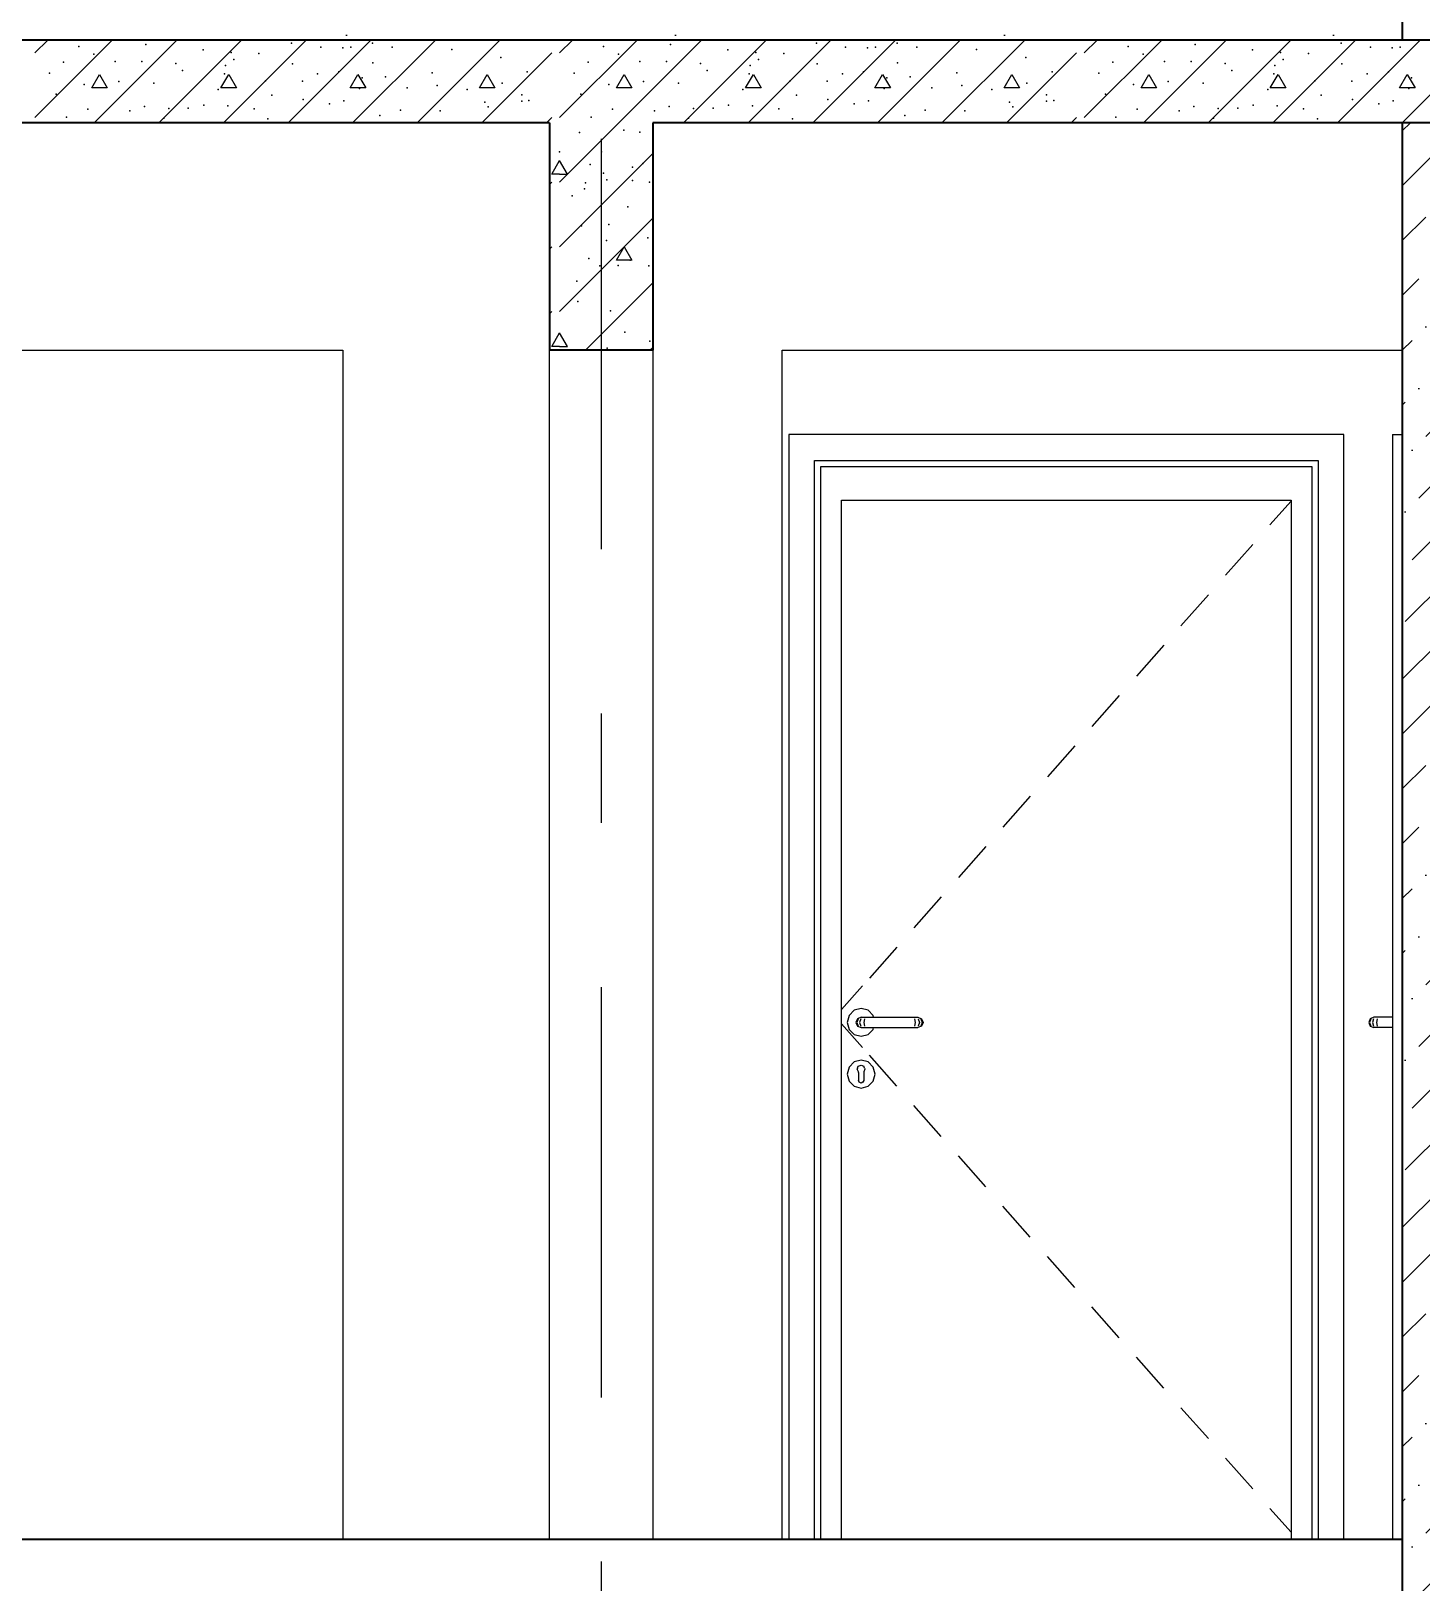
# Model space of a CAD drawing. Header units: millimetres. Extents: x 18162 to 7085488, y 72188 to 247925.
# Drawn here: x 4262510 to 4265199, y 116670 to 119670 of the extents above; entities that cross this region are included whole.
import ezdxf
from ezdxf.enums import TextEntityAlignment as Align

# ---------------------------------------------------------------- set-up
doc = ezdxf.new("R2010")
doc.units = ezdxf.units.MM
doc.header["$MEASUREMENT"] = 0
doc.linetypes.add('Double Dashed', pattern=[1093.611073, 529.166651, -211.666656, 141.111112, -211.666656])
for name, color, linetype in [('Archicad Doors', 7, 'Continuous'), ('Structural - Bearing', 7, 'Continuous'), ('Structural - Grid', 7, 'Continuous')]:
    doc.layers.add(name, color=color, linetype=linetype)
doc.styles.add('GENERATED_STYLE_3', font='', dxfattribs={"width": 0.8})
doc.styles.get('GENERATED_STYLE_3').set_extended_font_data('ISOCPEUR MON')
doc.dimstyles.new('GENERATED_STYLE__12', dxfattribs={"dimtxt": 330.000007, "dimasz": 171, "dimexe": 0.18, "dimexo": 150, "dimgap": 0, "dimtad": 1, "dimdec": 0, "dimzin": 0, "dimdsep": 46, "dimtxsty": 'GENERATED_STYLE_3', "dimblk": 'ARROWHEAD_2', "dimblk1": 'ARROWHEAD_2', "dimblk2": 'ARROWHEAD_2', "dimcen": 0.09, "dimclrd": 13, "dimclre": 13, "dimclrt": 13, "dimadec": 0, "dimazin": 0, "dimtfac": 1, "dimtdec": 4, "dimtmove": 0, "dimatfit": 3, "dimfxl": 1, "dimtolj": 1, "dimtzin": 0, "dimarcsym": 0})
pattern_1 = [(45, (4294986.58, 104752.7), (-106.066, 106.066), [112.5, -37.5, 0, -37.5]), (45, (4294999.84, 104872.03), (-106.066, 106.066), [112.5, -37.5, 0, -37.5])]
pattern_2 = [(0, (4294986.6, 104752.7), (0, 1169.134), [73.125, -601.875]), (0, (4295324.1, 105337.3), (0, 1169.134), [73.125, -601.875]), (60, (4294986.6, 104752.7), (-1012.5, 584.567), [73.125, -601.875]), (60, (4295661.6, 104752.7), (-1012.5, 584.567), [73.125, -601.875]), (120, (4295059.7, 104752.7), (1012.5, 584.567), [73.125, -601.875]), (120, (4295734.7, 104752.7), (1012.5, 584.567), [73.125, -601.875]), (0, (4294986.58, 104865.2), (0, 225), [0, -225, 0, -337.5]), (45, (4295099.08, 104865.2), (-159.099, 159.099), [0, -168.75, 0, -281.25])]

# ---------------------------------------------------------------- blocks, each defined once
blk = doc.blocks.new('*X1308', base_point=(4294986.6, 104752.7))
at = {"layer": 'Structural - Bearing', "color": 7, "linetype": 'Continuous', "lineweight": 9}
for p, q in [((4262517.7, 119627.9), (4262542.4, 119652.7)), ((4262517.7, 119502.9), (4262667.4, 119652.7)), ((4262632.4, 119492.7), (4262792.4, 119652.7)), ((4262757.4, 119492.7), (4262917.4, 119652.7)), ((4262882.4, 119492.7), (4263042.4, 119652.7)), ((4263007.4, 119492.7), (4263167.4, 119652.7)), ((4263132.4, 119492.7), (4263292.4, 119652.7)), ((4263257.4, 119492.7), (4263417.4, 119652.7)), ((4263532.8, 119627.9), (4263557.6, 119652.7)), ((4263532.8, 119502.9), (4263682.6, 119652.7)), ((4263647.6, 119492.7), (4263807.6, 119652.7)), ((4263772.6, 119492.7), (4263932.6, 119652.7)), ((4263897.6, 119492.7), (4264057.6, 119652.7)), ((4264022.6, 119492.7), (4264182.6, 119652.7)), ((4264147.6, 119492.7), (4264307.6, 119652.7)), ((4264272.6, 119492.7), (4264432.6, 119652.7)), ((4264547.9, 119627.9), (4264572.7, 119652.7)), ((4264547.9, 119502.9), (4264697.7, 119652.7)), ((4264662.7, 119492.7), (4264822.7, 119652.7)), ((4264787.7, 119492.7), (4264947.7, 119652.7)), ((4264912.7, 119492.7), (4265072.7, 119652.7)), ((4265037.7, 119492.7), (4265197.7, 119652.7)), ((4265162.7, 119492.7), (4265322.7, 119652.7)), ((4263382.4, 119492.7), (4263517.7, 119627.9)), ((4264397.6, 119492.7), (4264532.8, 119627.9)), ((4262627.5, 119560.3), (4262642.7, 119586.3)), ((4262642.7, 119586.3), (4262657.6, 119560.2)), ((4262877.5, 119560.3), (4262892.7, 119586.3)), ((4262892.7, 119586.3), (4262907.6, 119560.2)), ((4263127.5, 119560.3), (4263142.7, 119586.3)), ((4263142.7, 119586.3), (4263157.6, 119560.2)), ((4263377.5, 119560.3), (4263392.7, 119586.3)), ((4263392.7, 119586.3), (4263407.6, 119560.2)), ((4263642.7, 119560.3), (4263657.8, 119586.3)), ((4263657.8, 119586.3), (4263672.7, 119560.2)), ((4263892.7, 119560.3), (4263907.8, 119586.3)), ((4263907.8, 119586.3), (4263922.7, 119560.2)), ((4264142.7, 119560.3), (4264157.8, 119586.3)), ((4264157.8, 119586.3), (4264172.7, 119560.2)), ((4264392.7, 119560.3), (4264407.8, 119586.3)), ((4264407.8, 119586.3), (4264422.7, 119560.2)), ((4264657.8, 119560.3), (4264672.9, 119586.3)), ((4264672.9, 119586.3), (4264687.8, 119560.2)), ((4264907.8, 119560.3), (4264922.9, 119586.3)), ((4264922.9, 119586.3), (4264937.8, 119560.2)), ((4265157.8, 119560.3), (4265172.9, 119586.3)), ((4265172.9, 119586.3), (4265187.8, 119560.2)), ((4262657.6, 119560.2), (4262627.5, 119560.3)), ((4262907.6, 119560.2), (4262877.5, 119560.3)), ((4263157.6, 119560.2), (4263127.5, 119560.3)), ((4263407.6, 119560.2), (4263377.5, 119560.3)), ((4263672.7, 119560.2), (4263642.7, 119560.3)), ((4263922.7, 119560.2), (4263892.7, 119560.3)), ((4264172.7, 119560.2), (4264142.7, 119560.3)), ((4264422.7, 119560.2), (4264392.7, 119560.3)), ((4264687.8, 119560.2), (4264657.8, 119560.3)), ((4264937.8, 119560.2), (4264907.8, 119560.3)), ((4265187.8, 119560.2), (4265157.8, 119560.3)), ((4263507.4, 119492.7), (4263517.7, 119502.9)), ((4264522.6, 119492.7), (4264532.8, 119502.9))]:
    blk.add_line(p, q, dxfattribs=at)
for p in [(4262602.4, 119640.1), (4262732.4, 119644), (4263014.4, 119647), (4263170.6, 119647), (4263617.5, 119640.1), (4263747.6, 119644), (4264029.5, 119647), (4264185.8, 119647), (4264632.6, 119640.1), (4264762.7, 119644), (4265044.6, 119647), (4262572.8, 119610.1), (4262631.6, 119625.6), (4262673.1, 119611.5), (4262724.8, 119611.1), (4262843.2, 119633.7), (4262897.1, 119628.5), (4262902.2, 119614.9), (4262951.2, 119626.9), (4263071.1, 119638.8), (4263113.5, 119637.8), (4263128.9, 119639.3), (4263208.9, 119638.8), (4263324.4, 119634.6), (4263419.4, 119619.2), (4263587.9, 119610.1), (4263646.7, 119625.6), (4263688.2, 119611.5), (4263739.9, 119611.1), (4263858.3, 119633.7), (4263912.2, 119628.5), (4263917.3, 119614.9), (4263966.3, 119626.9), (4264086.2, 119638.8), (4264128.6, 119637.8), (4264144, 119639.3), (4264224, 119638.8), (4264339.5, 119634.6), (4264434.6, 119619.2), (4264603, 119610.1), (4264661.8, 119625.6), (4264703.3, 119611.5), (4264755, 119611.1), (4264873.4, 119633.7), (4264927.4, 119628.5), (4264932.4, 119614.9), (4264981.5, 119626.9), (4265101.4, 119638.8), (4265143.7, 119637.8), (4265159.2, 119639.3), (4262545.7, 119588.6), (4262790.5, 119607.2), (4262803.4, 119593.8), (4262884.4, 119587.3), (4262886.3, 119603.8), (4263016.1, 119606.8), (4263064.7, 119587.3), (4263105.9, 119591.2), (4263171.4, 119608.5), (4263196.1, 119581.5), (4263286, 119589.2), (4263470.3, 119591.2), (4263560.8, 119588.6), (4263805.6, 119607.2), (4263818.5, 119593.8), (4263899.5, 119587.3), (4263901.4, 119603.8), (4264031.2, 119606.8), (4264079.8, 119587.3), (4264121, 119591.2), (4264186.5, 119608.5), (4264211.2, 119581.5), (4264301.2, 119589.2), (4264485.5, 119591.2), (4264576, 119588.6), (4264820.7, 119607.2), (4264833.6, 119593.8), (4264914.7, 119587.3), (4264916.6, 119603.8), (4265046.4, 119606.8), (4265094.9, 119587.3), (4265136.2, 119591.2), (4262612.7, 119566.7), (4262680.3, 119572.5), (4262747.9, 119569.3), (4262872.4, 119557.4), (4262963.6, 119573.8), (4263035.1, 119573.2), (4263145.8, 119559), (4263151, 119579.6), (4263237.7, 119560.3), (4263295.7, 119564.6), (4263354, 119557.2), (4263421.4, 119569.3), (4263627.8, 119566.7), (4263695.4, 119572.5), (4263763, 119569.3), (4263887.5, 119557.4), (4263978.7, 119573.8), (4264050.2, 119573.2), (4264160.9, 119559), (4264166.1, 119579.6), (4264252.9, 119560.3), (4264310.8, 119564.6), (4264369.1, 119557.2), (4264436.5, 119569.3), (4264642.9, 119566.7), (4264710.5, 119572.5), (4264778.1, 119569.3), (4264902.7, 119557.4), (4264993.8, 119573.8), (4265065.3, 119573.2), (4265176.1, 119559), (4265181.2, 119579.6), (4262558.7, 119548.1), (4262729.9, 119524.2), (4262776.6, 119520.3), (4262814.4, 119521.3), (4262844.5, 119526.8), (4262890.8, 119525.5), (4262941.9, 119520), (4262975.8, 119546.1), (4263036.8, 119538), (4263087.5, 119529.1), (4263115.1, 119535.2), (4263387.9, 119532.6), (4263394.7, 119523.4), (4263459.6, 119546.6), (4263459.8, 119534.8), (4263473.5, 119535.8), (4263573.8, 119548.1), (4263745, 119524.2), (4263791.7, 119520.3), (4263829.6, 119521.3), (4263859.6, 119526.8), (4263906, 119525.5), (4263957, 119520), (4263991, 119546.1), (4264051.9, 119538), (4264102.6, 119529.1), (4264130.2, 119535.2), (4264403, 119532.6), (4264409.8, 119523.4), (4264474.7, 119546.6), (4264474.9, 119534.8), (4264488.7, 119535.8), (4264589, 119548.1), (4264760.1, 119524.2), (4264806.8, 119520.3), (4264844.7, 119521.3), (4264874.7, 119526.8), (4264921.1, 119525.5), (4264972.2, 119520), (4265006.1, 119546.1), (4265067, 119538), (4265117.7, 119529.1), (4265145.4, 119535.2), (4262578.8, 119503.3), (4262620.2, 119518.8), (4262701.1, 119516.1), (4262767.3, 119501.8), (4262968.5, 119500.5), (4263185.3, 119507.1), (4263224.7, 119517.2), (4263302, 119515.7), (4263593.9, 119503.3), (4263635.3, 119518.8), (4263716.2, 119516.1), (4263782.4, 119501.8), (4263983.6, 119500.5), (4264200.4, 119507.1), (4264239.9, 119517.2), (4264317.1, 119515.7), (4264609, 119503.3), (4264650.5, 119518.8), (4264731.4, 119516.1), (4264797.6, 119501.8), (4264998.8, 119500.5)]:
    blk.add_point(p, dxfattribs=at)
blk = doc.blocks.new('*X1458', base_point=(4294986.6, 104752.7))
at = {"layer": 'Structural - Bearing', "color": 7, "linetype": 'Continuous', "lineweight": 9}
for p, q in [((4263532.8, 119377.9), (4263647.6, 119492.7)), ((4263532.8, 119252.9), (4263713.1, 119433.2)), ((4263517.7, 119393.6), (4263532.8, 119419.6)), ((4263547.9, 119393.6), (4263532.8, 119419.6)), ((4263513.1, 119373.4), (4263517.7, 119377.9)), ((4263532.8, 119393.6), (4263517.7, 119393.6)), ((4263532.8, 119393.6), (4263547.9, 119393.6)), ((4263532.8, 119127.9), (4263713.1, 119308.2)), ((4263513.1, 119248.4), (4263517.7, 119252.9)), ((4263642.7, 119226.9), (4263657.8, 119253)), ((4263657.8, 119253), (4263672.7, 119226.9)), ((4263672.7, 119226.9), (4263642.7, 119226.9)), ((4263582.6, 119052.7), (4263713.1, 119183.2)), ((4263513.1, 119123.4), (4263517.7, 119127.9)), ((4263517.7, 119060.3), (4263532.8, 119086.3)), ((4263547.9, 119060.3), (4263532.8, 119086.3)), ((4263532.8, 119060.3), (4263517.7, 119060.3)), ((4263532.8, 119060.3), (4263547.9, 119060.3)), ((4263707.6, 119052.7), (4263713.1, 119058.2))]:
    blk.add_line(p, q, dxfattribs=at)
for p in [(4263571.3, 119473.9), (4263657.3, 119478.6), (4263687.9, 119474.9), (4263532.8, 119436.7), (4263613.6, 119436.7), (4263591.7, 119412.2), (4263673.8, 119406.6), (4263694.1, 119414.2), (4263583.1, 119376.6), (4263617.5, 119395.4), (4263623.9, 119382.6), (4263673.8, 119381), (4263706.7, 119378.1), (4263557, 119351.7), (4263580.9, 119365), (4263665, 119330.2), (4263575.4, 119293.1), (4263627.8, 119296.3), (4263623.3, 119265.3), (4263703.8, 119270.5), (4263589.3, 119230.4), (4263669, 119226.7), (4263610.6, 119216.1), (4263645.8, 119216.4), (4263705.2, 119215.9), (4263566.1, 119186.5), (4263568, 119147.1), (4263631, 119129.3), (4263658.8, 119087.6), (4263707.2, 119070.6), (4263624.8, 119056.7)]:
    blk.add_point(p, dxfattribs=at)
blk = doc.blocks.new('Standard grid marker[365]_3', base_point=(4263613.1, 164752.7))
at = {"layer": 'Structural - Grid', "color": 13, "linetype": 'Double Dashed', "lineweight": 13, "ltscale": 1.5}
blk.add_line((4263613.1, 163752.7), (4263613.1, 97752.7), dxfattribs=at)
at = {"layer": 'Structural - Grid', "color": 13, "lineweight": 13, "style": 'GENERATED_STYLE_3'}
blk.add_attdef('AC_MarkerText_1', text='', height=375, rotation=360, dxfattribs=at).set_placement((4263613.1, 96490.2), align=Align.TOP_CENTER)
blk = doc.blocks.new('*D1656', base_point=(4294986.6, 104752.7))
at = {"color": 12, "linetype": 'Continuous', "lineweight": 35}
for p, q in [((4268368, 116817.7), (4268593, 116687.8)), ((4268368, 116557.7), (4268593, 116427.8))]:
    blk.add_line(p, q, dxfattribs=at)
at = {"color": 13, "linetype": 'Continuous', "lineweight": 13}
for p, q in [((4268649.2, 116752.7), (4268311.7, 116752.7)), ((4268480.5, 116492.7), (4268480.5, 116752.7)), ((4268649.2, 116492.7), (4268311.7, 116492.7)), ((4268480.5, 113752.7), (4268480.5, 116492.7))]:
    blk.add_line(p, q, dxfattribs=at)
blk = doc.blocks.new('ARROWHEAD_2')
at = {"color": 0, "linetype": 'Continuous', "lineweight": 0}
for p, q in [((-0.378, -0.655), (0.378, 0.655)), ((0, 0), (-1, 0))]:
    blk.add_line(p, q, dxfattribs=at)
blk = doc.blocks.new('*D1657', base_point=(4294986.6, 104752.7))
at = {"color": 12, "linetype": 'Continuous', "lineweight": 35}
for p, q in [((4268368, 119557.7), (4268593, 119427.8)), ((4268368, 116817.7), (4268593, 116687.8))]:
    blk.add_line(p, q, dxfattribs=at)
at = {"color": 13, "linetype": 'Continuous', "lineweight": 13}
for p, q in [((4268480.5, 116752.7), (4268480.5, 119492.7)), ((4268649.2, 116752.7), (4268311.7, 116752.7))]:
    blk.add_line(p, q, dxfattribs=at)
at = {"color": 13, "lineweight": 13, "char_height": 330, "attachment_point": 7, "rotation": 90, "style": 'GENERATED_STYLE_3'}
for s, insert in [('\\A1;{\\pql;\\fISOCPEUR MON|b0|i0|c0|p0;\\W0.800000;260}', (4268510.3, 118874.4)), ('\\A1;{\\pql;\\fISOCPEUR MON|b0|i0|c0|p0;\\W0.800000;2,740}', (4268576.1, 117417.9))]:
    blk.add_mtext(s, dxfattribs=dict(at, insert=insert))
blk = doc.blocks.new('*D1658', base_point=(4294986.6, 104752.7))
at = {"color": 12, "linetype": 'Continuous', "lineweight": 35}
for p, q in [((4268368, 119817.7), (4268593, 119687.8)), ((4268368, 119557.7), (4268593, 119427.8))]:
    blk.add_line(p, q, dxfattribs=at)
at = {"color": 13, "linetype": 'Continuous', "lineweight": 13}
for p, q in [((4268649.2, 119752.7), (4268311.7, 119752.7)), ((4268480.5, 119492.7), (4268480.5, 119752.7)), ((4268649.2, 119492.7), (4268311.7, 119492.7)), ((4268480.5, 116752.7), (4268480.5, 119492.7))]:
    blk.add_line(p, q, dxfattribs=at)
blk = doc.blocks.new('*D1697', base_point=(4294986.6, 104752.7))
at = {"color": 12, "linetype": 'Continuous', "lineweight": 35}
for p, q in [((4271333.2, 116117.7), (4271558.2, 115987.8)), ((4271333.2, 113817.7), (4271558.2, 113687.8))]:
    blk.add_line(p, q, dxfattribs=at)
at = {"color": 13, "linetype": 'Continuous', "lineweight": 13}
for p, q in [((4271614.4, 116052.7), (4270763.1, 116052.7)), ((4271445.7, 113752.7), (4271445.7, 116052.7)), ((4271614.4, 113752.7), (4271276.9, 113752.7))]:
    blk.add_line(p, q, dxfattribs=at)
at = {"color": 13, "lineweight": 13, "char_height": 330, "attachment_point": 7, "rotation": 90, "style": 'GENERATED_STYLE_3'}
for s, insert in [('\\A1;{\\pql;\\fISOCPEUR MON|b0|i0|c0|p0;\\W0.800000;440}', (4271096, 115969.7)), ('\\A1;{\\pql;\\fISOCPEUR MON|b0|i0|c0|p0;\\W0.800000;2,300}', (4271541.3, 114764.4)), ('\\A1;{\\pql;\\fISOCPEUR MON|b0|i0|c0|p0;\\W0.800000;260}', (4271475.5, 113817.7))]:
    blk.add_mtext(s, dxfattribs=dict(at, insert=insert))
blk = doc.blocks.new('*D1699', base_point=(4294986.6, 104752.7))
at = {"color": 12, "linetype": 'Continuous', "lineweight": 35}
for p, q in [((4271333.2, 116817.7), (4271558.2, 116687.8)), ((4271333.2, 116557.7), (4271558.2, 116427.8))]:
    blk.add_line(p, q, dxfattribs=at)
at = {"color": 13, "linetype": 'Continuous', "lineweight": 13}
for p, q in [((4271614.4, 116752.7), (4271276.9, 116752.7)), ((4271445.7, 116492.7), (4271445.7, 116752.7)), ((4271614.4, 116492.7), (4271276.9, 116492.7)), ((4271445.7, 116052.7), (4271445.7, 116492.7))]:
    blk.add_line(p, q, dxfattribs=at)
blk = doc.blocks.new('*D1700', base_point=(4294986.6, 104752.7))
at = {"color": 12, "linetype": 'Continuous', "lineweight": 35}
for p, q in [((4271333.2, 119117.7), (4271558.2, 118987.8)), ((4271333.2, 116817.7), (4271558.2, 116687.8))]:
    blk.add_line(p, q, dxfattribs=at)
at = {"color": 13, "linetype": 'Continuous', "lineweight": 13}
for p, q in [((4271614.4, 119052.7), (4270763.1, 119052.7)), ((4271445.7, 116752.7), (4271445.7, 119052.7)), ((4271614.4, 116752.7), (4271276.9, 116752.7))]:
    blk.add_line(p, q, dxfattribs=at)
at = {"color": 13, "lineweight": 13, "char_height": 330, "attachment_point": 7, "rotation": 90, "style": 'GENERATED_STYLE_3'}
for s, insert in [('\\A1;{\\pql;\\fISOCPEUR MON|b0|i0|c0|p0;\\W0.800000;440}', (4271096, 118969.7)), ('\\A1;{\\pql;\\fISOCPEUR MON|b0|i0|c0|p0;\\W0.800000;2,300}', (4271541.3, 117764.4)), ('\\A1;{\\pql;\\fISOCPEUR MON|b0|i0|c0|p0;\\W0.800000;260}', (4271475.5, 116817.7))]:
    blk.add_mtext(s, dxfattribs=dict(at, insert=insert))
blk = doc.blocks.new('*D1701', base_point=(4294986.6, 104752.7))
at = {"color": 12, "linetype": 'Continuous', "lineweight": 35}
for p, q in [((4271333.2, 119557.7), (4271558.2, 119427.8)), ((4271333.2, 119117.7), (4271558.2, 118987.8))]:
    blk.add_line(p, q, dxfattribs=at)
at = {"color": 13, "linetype": 'Continuous', "lineweight": 13}
for p, q in [((4271445.7, 119052.7), (4271445.7, 119492.7)), ((4271614.4, 119052.7), (4270763.1, 119052.7))]:
    blk.add_line(p, q, dxfattribs=at)
blk = doc.blocks.new('*D1702', base_point=(4294986.6, 104752.7))
at = {"color": 12, "linetype": 'Continuous', "lineweight": 35}
for p, q in [((4271333.2, 119817.7), (4271558.2, 119687.8)), ((4271333.2, 119557.7), (4271558.2, 119427.8))]:
    blk.add_line(p, q, dxfattribs=at)
at = {"color": 13, "linetype": 'Continuous', "lineweight": 13}
for p, q in [((4271614.4, 119752.7), (4271276.9, 119752.7)), ((4271445.7, 119492.7), (4271445.7, 119752.7)), ((4271614.4, 119492.7), (4271276.9, 119492.7)), ((4271445.7, 119052.7), (4271445.7, 119492.7))]:
    blk.add_line(p, q, dxfattribs=at)

msp = doc.modelspace()

# ---------------------------------------------------------------- hatches: boundary and pattern name
at = {"layer": 'Structural - Bearing', "linetype": 'Continuous', "lineweight": 9}
h = msp.add_hatch(dxfattribs=at)
h.set_pattern_fill('Dot___Dashed_0003', style=0, pattern_type=2)
h.set_pattern_definition(pattern_1)
h.paths.add_polyline_path([(4265263.1, 122492.7), (4265163.1, 122492.7), (4265163.1, 119652.7), (4265263.1, 119652.7)])
h = msp.add_hatch(dxfattribs=at)
h.set_pattern_fill('Lightweight_Concrete_0003', style=0, pattern_type=2)
h.set_pattern_definition(pattern_2)
h.paths.add_polyline_path([(4259913.1, 119752.7), (4259913.1, 119652.7), (4265163.1, 119652.7), (4265163.1, 119752.7)])
h = msp.add_hatch(dxfattribs=at)
h.set_pattern_fill('Dot___Dashed_0003', style=0, pattern_type=2)
h.set_pattern_definition(pattern_1)
h.paths.add_polyline_path([(4265263.1, 119492.7), (4265163.1, 119492.7), (4265163.1, 116652.7), (4265263.1, 116652.7)])
h = msp.add_hatch(dxfattribs=at)
h.set_pattern_fill('Lightweight_Concrete_0003', style=0, pattern_type=2)
h.set_pattern_definition(pattern_2)
h.paths.add_polyline_path([(4259913.1, 116752.7), (4259913.1, 116652.7), (4265163.1, 116652.7), (4265163.1, 116752.7)])

# ---------------------------------------------------------------- linework, layer by layer
at = {"layer": 'Archicad Doors', "color": 7, "linetype": 'Continuous', "lineweight": 9}
for p, q in [((4260413.3, 119052.7), (4263113.3, 119052.7)), ((4263113.3, 119052.7), (4263113.3, 116752.7)), ((4263513.1, 116752.7), (4263513.1, 119052.7)), ((4263713.1, 119052.7), (4263713.1, 116752.7)), ((4263963.1, 116752.7), (4263963.1, 119052.7)), ((4263963.1, 119052.7), (4265163.1, 119052.7)), ((4263976.1, 118889.7), (4263976.1, 116752.7)), ((4265050.1, 118889.7), (4263976.1, 118889.7)), ((4265050.1, 116752.7), (4265050.1, 118889.7)), ((4265144.1, 118889.7), (4265144.1, 116752.7)), ((4265144.1, 118889.7), (4265163.1, 118889.7)), ((4264026.1, 116752.7), (4264026.1, 118839.7)), ((4264026.1, 118839.7), (4265000.1, 118839.7)), ((4265000.1, 118839.7), (4265000.1, 116752.7)), ((4264038.1, 116752.7), (4264038.1, 118827.7)), ((4264038.1, 118827.7), (4264988.1, 118827.7)), ((4264988.1, 118827.7), (4264988.1, 116752.7)), ((4264078.1, 116752.7), (4264078.1, 118762.7)), ((4264078.1, 118762.7), (4264948.1, 118762.7)), ((4264948.1, 118761.1), (4264907.1, 118714.8)), ((4264948.1, 118762.7), (4264948.1, 116752.7)), ((4264874, 118677.3), (4264821, 118617.4)), ((4264787.9, 118579.9), (4264734.9, 118520)), ((4264701.7, 118482.5), (4264648.8, 118422.6)), ((4264615.6, 118385.2), (4264562.6, 118325.2)), ((4264529.5, 118287.8), (4264476.5, 118227.8)), ((4264443.4, 118190.4), (4264390.4, 118130.5)), ((4264357.3, 118093), (4264304.3, 118033.1)), ((4264271.2, 117995.6), (4264218.2, 117935.7)), ((4264185.1, 117898.2), (4264132.1, 117838.3)), ((4264119.1, 117823.6), (4264078.1, 117777.3)), ((4264119.1, 117703.8), (4264078.1, 117750.1)), ((4264092.7, 117766.2), (4264089.1, 117752.7)), ((4264089.1, 117752.7), (4264092.7, 117739.2)), ((4264102.6, 117776.1), (4264092.7, 117766.2)), ((4264116.1, 117779.7), (4264102.6, 117776.1)), ((4264109, 117759.8), (4264106.1, 117752.7)), ((4264106.1, 117752.7), (4264109, 117745.6)), ((4264110.6, 117759.8), (4264107.8, 117752.7)), ((4264107.8, 117752.7), (4264110.6, 117745.6)), ((4264116.1, 117762.7), (4264109, 117759.8)), ((4264115.4, 117759.8), (4264113.3, 117752.7)), ((4264113.3, 117752.7), (4264115.4, 117745.6)), ((4264129.6, 117776.1), (4264116.1, 117779.7)), ((4264116.1, 117762.7), (4264117.2, 117762.7)), ((4264117.2, 117762.7), (4264120.5, 117762.7)), ((4264120.5, 117762.7), (4264125.4, 117762.7)), ((4264122.6, 117759.8), (4264121.5, 117752.7)), ((4264121.5, 117752.7), (4264122.6, 117745.6)), ((4264125.4, 117762.7), (4264131.1, 117762.7)), ((4264139.5, 117766.2), (4264129.6, 117776.1)), ((4264131.1, 117762.7), (4264211.1, 117762.7)), ((4264140.4, 117762.7), (4264139.5, 117766.2)), ((4264211.1, 117762.7), (4264216.8, 117762.7)), ((4264216.8, 117762.7), (4264221.7, 117762.7)), ((4264219.6, 117759.8), (4264220.7, 117752.7)), ((4264220.7, 117752.7), (4264219.6, 117745.6)), ((4264221.7, 117762.7), (4264225, 117762.7)), ((4264225, 117762.7), (4264226.1, 117762.7)), ((4264226.1, 117762.7), (4264233.2, 117759.8)), ((4264226.8, 117759.8), (4264228.9, 117752.7)), ((4264228.9, 117752.7), (4264226.8, 117745.6)), ((4264231.6, 117759.8), (4264234.4, 117752.7)), ((4264234.4, 117752.7), (4264231.6, 117745.6)), ((4264233.2, 117759.8), (4264236.1, 117752.7)), ((4264236.1, 117752.7), (4264233.2, 117745.6)), ((4265101, 117759.8), (4265098.1, 117752.7)), ((4265098.1, 117752.7), (4265101, 117745.6)), ((4265102.6, 117759.8), (4265099.8, 117752.7)), ((4265099.8, 117752.7), (4265102.6, 117745.6)), ((4265108.1, 117762.7), (4265101, 117759.8)), ((4265107.4, 117759.8), (4265105.3, 117752.7)), ((4265105.3, 117752.7), (4265107.4, 117745.6)), ((4265109.2, 117762.7), (4265108.1, 117762.7)), ((4265112.5, 117762.7), (4265109.2, 117762.7)), ((4265117.4, 117762.7), (4265112.5, 117762.7)), ((4265114.6, 117759.8), (4265113.5, 117752.7)), ((4265113.5, 117752.7), (4265114.6, 117745.6)), ((4265123.1, 117762.7), (4265117.4, 117762.7)), ((4265144.1, 117762.7), (4265123.1, 117762.7)), ((4264092.7, 117739.2), (4264102.6, 117729.3)), ((4264102.6, 117729.3), (4264116.1, 117725.7)), ((4264109, 117745.6), (4264116.1, 117742.7)), ((4264116.1, 117742.7), (4264117.2, 117742.7)), ((4264116.1, 117725.7), (4264129.6, 117729.3)), ((4264117.2, 117742.7), (4264120.5, 117742.7)), ((4264120.5, 117742.7), (4264125.4, 117742.7)), ((4264125.4, 117742.7), (4264131.1, 117742.7)), ((4264129.6, 117729.3), (4264139.5, 117739.2)), ((4264131.1, 117742.7), (4264211.1, 117742.7)), ((4264139.5, 117739.2), (4264140.4, 117742.7)), ((4264211.1, 117742.7), (4264216.8, 117742.7)), ((4264216.8, 117742.7), (4264221.7, 117742.7)), ((4264221.7, 117742.7), (4264225, 117742.7)), ((4264225, 117742.7), (4264226.1, 117742.7)), ((4264233.2, 117745.6), (4264226.1, 117742.7)), ((4265101, 117745.6), (4265108.1, 117742.7)), ((4265109.2, 117742.7), (4265108.1, 117742.7)), ((4265112.5, 117742.7), (4265109.2, 117742.7)), ((4265117.4, 117742.7), (4265112.5, 117742.7)), ((4265123.1, 117742.7), (4265117.4, 117742.7)), ((4265144.1, 117742.7), (4265123.1, 117742.7)), ((4264092.7, 117666.2), (4264089.1, 117652.7)), ((4264102.6, 117676.1), (4264092.7, 117666.2)), ((4264116.1, 117679.7), (4264102.6, 117676.1)), ((4264109.4, 117664.3), (4264108.6, 117662.4)), ((4264111.1, 117657.1), (4264108.6, 117662.4)), ((4264109.4, 117664.3), (4264110.7, 117667.8)), ((4264110.7, 117667.8), (4264116.1, 117670.1)), ((4264129.6, 117676.1), (4264116.1, 117679.7)), ((4264116.1, 117670.1), (4264121.5, 117667.8)), ((4264123.6, 117662.4), (4264121.1, 117657.1)), ((4264122.8, 117664.3), (4264121.5, 117667.8)), ((4264122.8, 117664.3), (4264123.6, 117662.4)), ((4264139.5, 117666.2), (4264129.6, 117676.1)), ((4264185.1, 117629.2), (4264132.1, 117689.1)), ((4264143.1, 117652.7), (4264139.5, 117666.2)), ((4264089.1, 117652.7), (4264092.7, 117639.2)), ((4264092.7, 117639.2), (4264102.6, 117629.3)), ((4264111.1, 117655.6), (4264111.1, 117657.1)), ((4264111.1, 117655.6), (4264111.1, 117652.7)), ((4264111.1, 117652.7), (4264111.1, 117649.8)), ((4264111.1, 117649.8), (4264111.1, 117644)), ((4264111.1, 117644), (4264111.1, 117640.2)), ((4264112.6, 117636.7), (4264111.1, 117640.2)), ((4264116.1, 117635.2), (4264112.6, 117636.7)), ((4264119.6, 117636.7), (4264116.1, 117635.2)), ((4264121.1, 117640.2), (4264119.6, 117636.7)), ((4264121.1, 117657.1), (4264121.1, 117655.6)), ((4264121.1, 117655.6), (4264121.1, 117652.7)), ((4264121.1, 117652.7), (4264121.1, 117649.8)), ((4264121.1, 117649.8), (4264121.1, 117644)), ((4264121.1, 117644), (4264121.1, 117640.2)), ((4264129.6, 117629.3), (4264139.5, 117639.2)), ((4264139.5, 117639.2), (4264143.1, 117652.7)), ((4264102.6, 117629.3), (4264116.1, 117625.7)), ((4264116.1, 117625.7), (4264129.6, 117629.3)), ((4264271.2, 117531.8), (4264218.2, 117591.7)), ((4264357.3, 117434.4), (4264304.3, 117494.3)), ((4264443.4, 117337), (4264390.4, 117397)), ((4264529.5, 117239.6), (4264476.5, 117299.6)), ((4264615.6, 117142.2), (4264562.6, 117202.2)), ((4264701.7, 117044.9), (4264648.8, 117104.8)), ((4264787.9, 116947.5), (4264734.9, 117007.4)), ((4264874, 116850.1), (4264821, 116910)), ((4264948.1, 116766.3), (4264907.1, 116812.6))]:
    msp.add_line(p, q, dxfattribs=at)
at = {"layer": 'Structural - Bearing', "color": 7, "linetype": 'Continuous', "lineweight": 25}
for p, q in [((4265163.1, 119752.7), (4265163.1, 119652.7)), ((4263513.1, 119492.7), (4259913.1, 119492.7)), ((4263513.1, 119492.7), (4263513.1, 119052.7)), ((4265163.1, 119492.7), (4263713.1, 119492.7)), ((4263713.1, 119492.7), (4263713.1, 119052.7)), ((4265163.1, 119492.7), (4265163.1, 116752.7)), ((4265263.1, 119492.7), (4265163.1, 119492.7)), ((4263713.1, 119052.7), (4263513.1, 119052.7)), ((4265163.1, 116752.7), (4259913.1, 116752.7)), ((4265163.1, 116752.7), (4265163.1, 116652.7))]:
    msp.add_line(p, q, dxfattribs=at)
at = {"layer": 'Structural - Bearing', "color": 7, "linetype": 'Continuous', "lineweight": 25, "flags": 128}
msp.add_lwpolyline([(4267513.1, 119652.7), (4265263.1, 119652.7), (4265163.1, 119652.7), (4259913.1, 119652.7)], dxfattribs=at)

# ---------------------------------------------------------------- block references
at = {"layer": 'Structural - Bearing', "lineweight": 0}
for name in ['*X1308', '*X1458']:
    msp.add_blockref(name, (4294986.6, 104752.7), dxfattribs=at)
at = {"layer": 'Structural - Grid', "color": 13, "linetype": 'Continuous', "lineweight": 13}
msp.add_blockref('Standard grid marker[365]_3', (4263613.1, 164752.7), dxfattribs=at)

# ---------------------------------------------------------------- dimensions: what is measured, and where the dimension line sits
at = {"color": 13, "linetype": 'Continuous', "lineweight": 13}
for base, p1, p2, picture, middle in [((4271445.7, 119752.7), (4259113.1, 119492.7), (4259113.1, 119752.7), '*D1702', (4271214.7, 120194.4)), ((4268480.5, 119752.7), (4259113.1, 119492.7), (4259113.1, 119752.7), '*D1658', (4268249.5, 119251.1)), ((4271445.7, 119052.7), (4259113.1, 116752.7), (4270613.1, 119052.7), '*D1700', (4271214.7, 118317.2)), ((4268480.5, 119492.7), (4259113.1, 116752.7), (4259113.1, 119492.7), '*D1657', (4268249.5, 117970.7)), ((4271445.7, 119492.7), (4270613.1, 119052.7), (4259113.1, 119492.7), '*D1701', (4270835.2, 119346.4)), ((4271445.7, 116752.7), (4259113.1, 116492.7), (4259113.1, 116752.7), '*D1699', (4271214.7, 117194.4)), ((4268480.5, 116752.7), (4259113.1, 116492.7), (4259113.1, 116752.7), '*D1656', (4268249.5, 116251.1)), ((4271445.7, 116052.7), (4259113.1, 113752.7), (4270613.1, 116052.7), '*D1697', (4271214.7, 115317.2))]:
    dim = msp.add_linear_dim(base=base, p1=p1, p2=p2, angle=90, dimstyle='GENERATED_STYLE__12', dxfattribs=at)
    dim.commit()
    dim.dimension.update_dxf_attribs({"geometry": picture, "text_midpoint": middle, "dimtype": 160, "text_rotation": 90})

doc.saveas('drawing.dxf')
